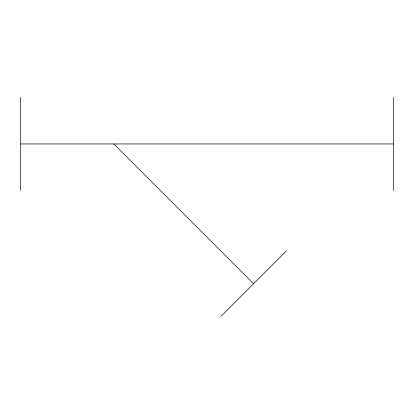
<?xml version="1.0" encoding="UTF-8"?>
<svg xmlns="http://www.w3.org/2000/svg" width="414" height="414" viewBox="0 0 414 414"><rect width="100%" height="100%" fill="white"/><g stroke="black" fill="none" stroke-linecap="round" stroke-linejoin="round"><path stroke-width="0.62" d="M220.641 316.617L286.509 250.749M20.7 143.958L393.3 143.958M113.85 143.958L253.575 283.683M393.3 97.383L393.3 190.533M20.7 97.383L20.7 190.533"/></g></svg>
